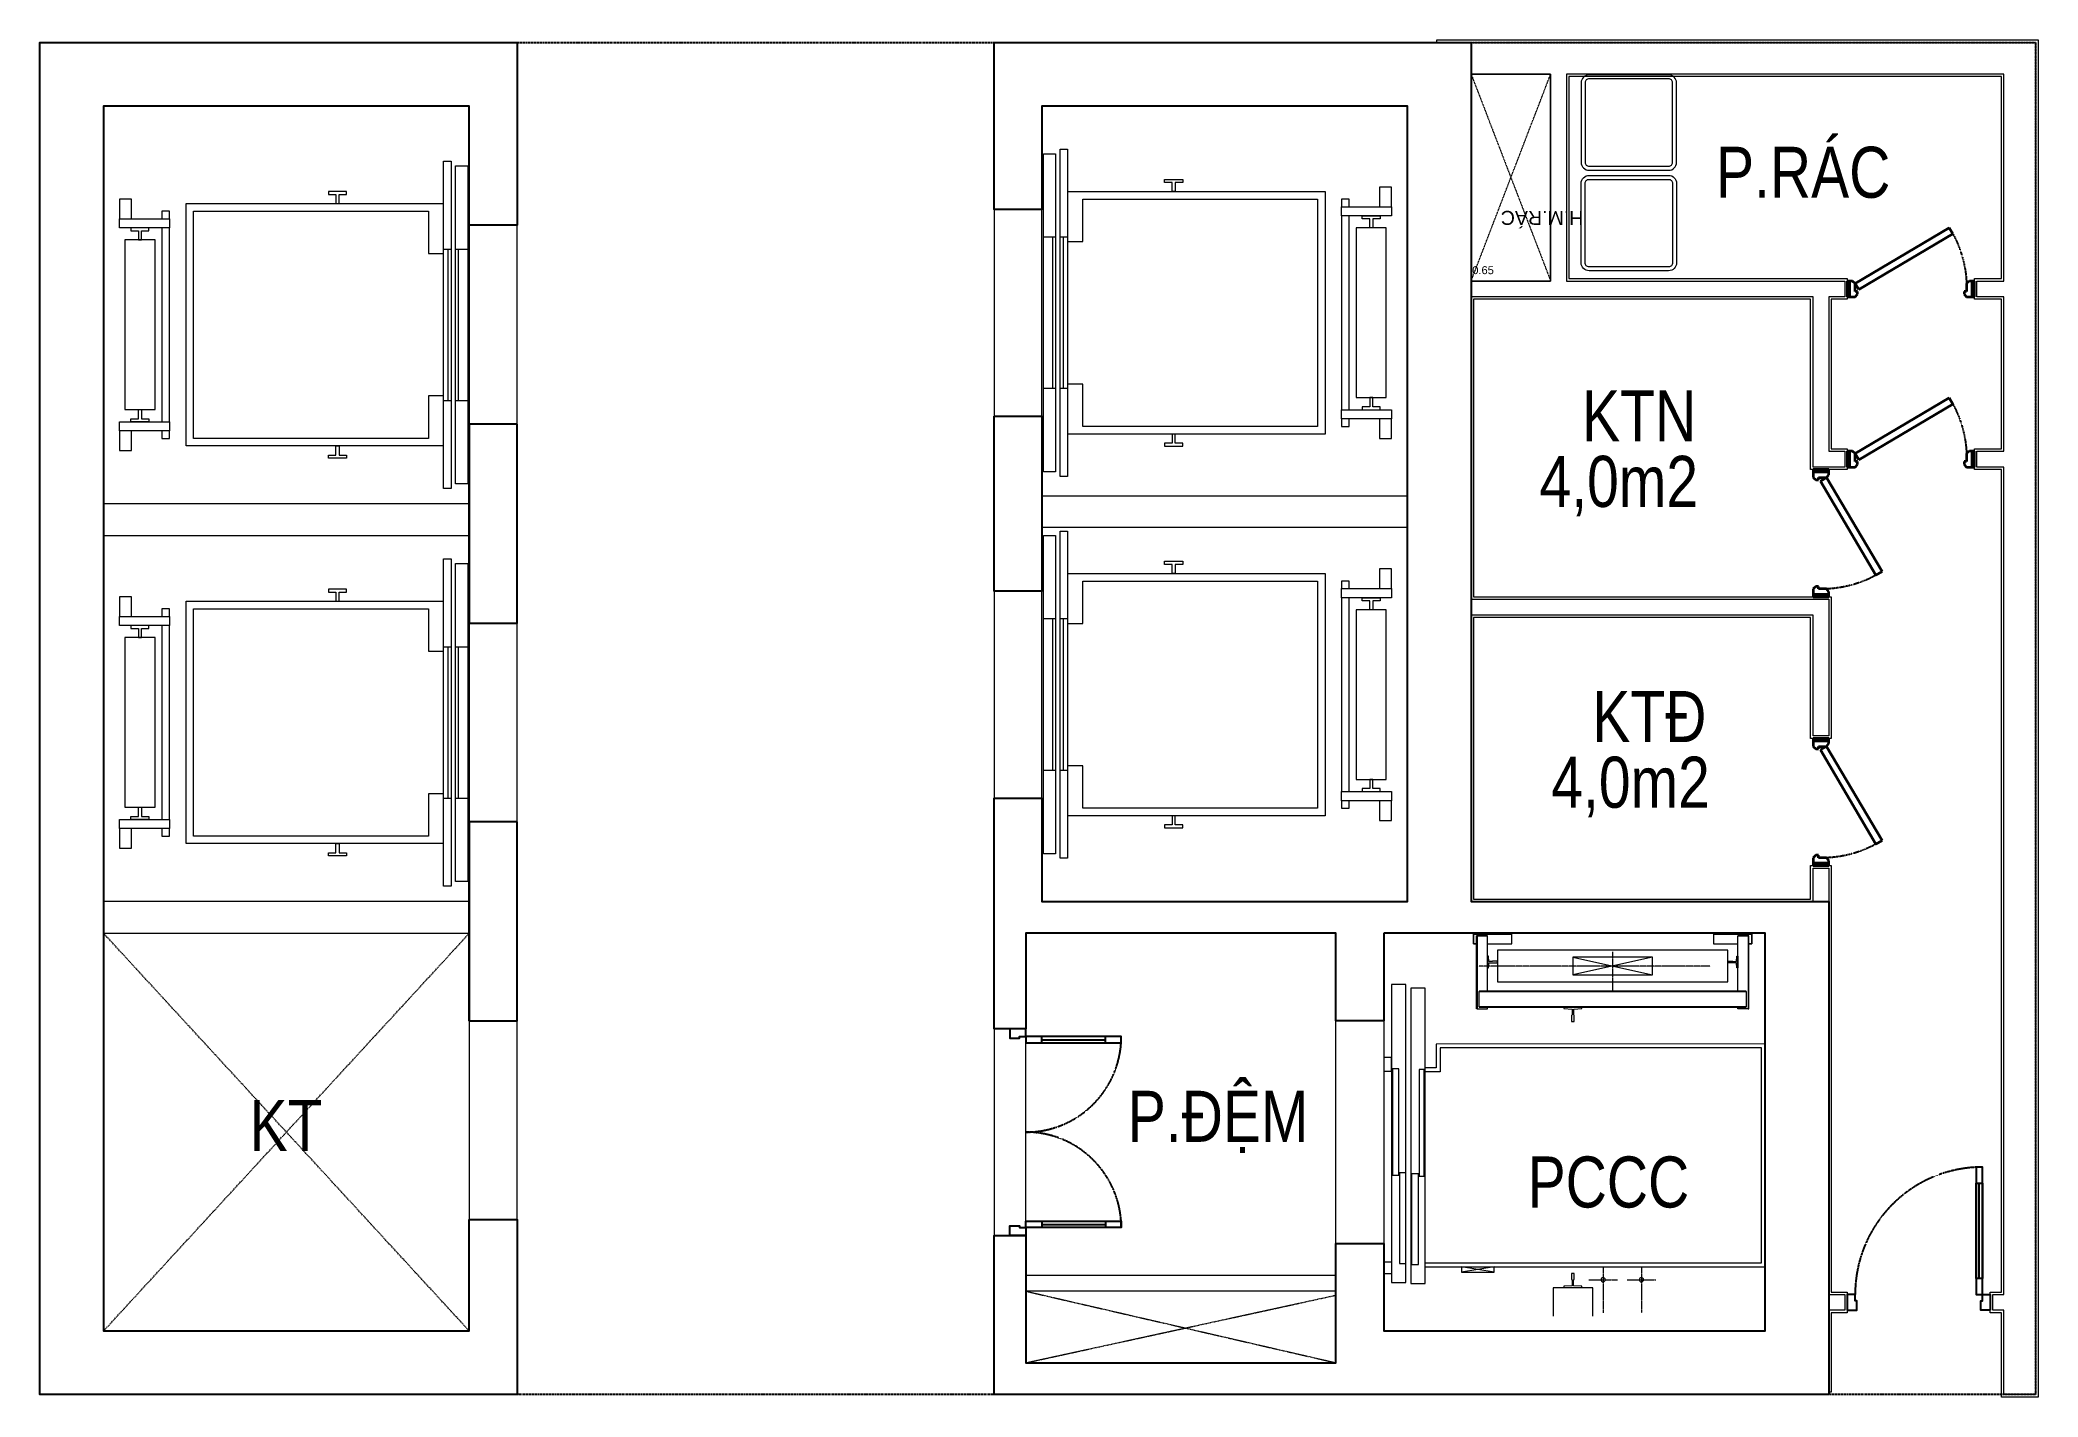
# Model space of a CAD drawing. Header units: millimetres. Extents: x 0 to 12565, y -15 to 8515.
import ezdxf
from ezdxf.enums import TextEntityAlignment as Align

# ---------------------------------------------------------------- set-up
doc = ezdxf.new("R2010")
doc.units = ezdxf.units.MM
for name, pattern in [('HIDDEN', [9.525, 6.35, -3.175]), ('HIDDEN3', [0.2, 0.1, -0.1]), ('XREF MB$0$HIDDEN', [0.375, 0.25, -0.125]), ('XREF MB$0$HIDDEN2', [0.1875, 0.125, -0.0625]), ('Xref Y2-Y4 ME$0$Xref MB Y2.Y4$0$Xr_truc thang N3 tang dien hinh$0$T-Can ho$0$HIDDEN3', [0.2, 0.1, -0.1]), ('Xref.Trục tầng 1$0$CENTER2', [1.125, 0.75, -0.125, 0.125, -0.125])]:
    doc.linetypes.add(name, pattern=pattern)
doc.layers.get('0').update_dxf_attribs({"color": 231})
for name, color, linetype in [('A-CONC', 2, 'Continuous'), ('A-DOOR', 142, 'Continuous'), ('MDI-BAO-TM', 3, 'HIDDEN')]:
    doc.layers.add(name, color=color, linetype=linetype)
for name, color, linetype, lineweight in [('A-FNSH', 253, 'Continuous', 9), ('A-HIDD', 45, 'HIDDEN', 9), ('A-LITE', 9, 'Continuous', 9), ('A-TEXT', 255, 'Continuous', 25), ('A-Truc', 10, 'Xref.Trục tầng 1$0$CENTER2', 9), ('A-WALL', 1, 'Continuous', 13)]:
    doc.layers.add(name, color=color, linetype=linetype, lineweight=lineweight)
doc.styles.add('MDI_Chu Thuong', font='arial.ttf', dxfattribs={"width": 0.8})
doc.styles.add('Xref Y2-Y4 ME$0$Xref MB Y2.Y4$0$Xr_truc thang N3 tang dien hinh$0$T-Can ho$0$Arial', font='arial.ttf')

# ---------------------------------------------------------------- blocks, each defined once
blk = doc.blocks.new('*U8')
blk.add_lwpolyline([(0, 0), (0, 1300), (500, 1300), (500, 0)], close=True)
at = {"linetype": 'Xref Y2-Y4 ME$0$Xref MB Y2.Y4$0$Xr_truc thang N3 tang dien hinh$0$T-Can ho$0$HIDDEN3'}
for points in [[(0, 0), (500, 1300)], [(0, 1300), (500, 0)]]:
    blk.add_lwpolyline(points, dxfattribs=at)
at = {"style": 'Xref Y2-Y4 ME$0$Xref MB Y2.Y4$0$Xr_truc thang N3 tang dien hinh$0$T-Can ho$0$Arial'}
blk.add_text('0.65', height=50, dxfattribs=at).set_placement((7, 43))
blk.add_attdef('--', text='', height=88, dxfattribs=at).set_placement((127, 190), align=Align.MIDDLE_CENTER)
blk = doc.blocks.new('s1_cuaky_830')
at = {"lineweight": 35, "extrusion": (0, 0, -1)}
for p, q in [((18500, -3596), (18400, -3596)), ((18400, -3596), (18400, -3611)), ((18500, -3611), (18400, -3611)), ((18400, -3611), (18400, -3628)), ((18400, -3611), (18490, -3611)), ((18400, -3628), (18415, -3646)), ((18500, -3611), (18500, -3596)), ((18500, -3646), (18500, -3611)), ((18104, -3731), (18065, -3754)), ((18415, -4346), (18065, -3754)), ((18454, -4323), (18104, -3731)), ((18415, -3646), (18465, -3646)), ((18465, -3646), (18465, -3661)), ((18465, -3661), (18483, -3661)), ((18483, -3661), (18500, -3646)), ((18415, -4346), (18400, -4363)), ((18400, -4363), (18400, -4381)), ((18400, -4381), (18500, -4381)), ((18400, -4381), (18400, -4396)), ((18490, -4381), (18400, -4381)), ((18400, -4396), (18500, -4396)), ((18454, -4323), (18415, -4346)), ((18465, -4346), (18415, -4346)), ((18465, -4331), (18465, -4346)), ((18483, -4331), (18465, -4331)), ((18500, -4346), (18483, -4331)), ((18500, -4381), (18500, -4346)), ((18500, -4396), (18500, -4381))]:
    blk.add_line(p, q, dxfattribs=at)
at = {"linetype": 'HIDDEN3', "extrusion": (0, 0, -1)}
blk.add_arc((-18445, -4361), 716, 57.9031, 87.5657, dxfattribs=at)
blk = doc.blocks.new('s1_thungrac')
for points in [[(19311, -9385), (18811, -9385, -0.414214), (18761, -9335), (18761, -8835, -0.414214), (18811, -8785), (19311, -8785, -0.414214), (19361, -8835), (19361, -9335, -0.414214)], [(19311, -9360), (18811, -9360, -0.414214), (18786, -9335), (18786, -8835, -0.414214), (18811, -8810), (19311, -8810, -0.414214), (19336, -8835), (19336, -9335, -0.414214)]]:
    blk.add_lwpolyline(points, format="xyb", close=True)
blk = doc.blocks.new('*U9')
blk.add_line((-70, 100), (-70, 700))
for points in [[(-50, 0), (-50, 800), (-90, 800), (-90, 0)], [(-50, 100), (-90, 100), (-90, 700), (-50, 700)], [(-900, -100), (-840, -100), (-840, -40), (-850, -40), (-850, 0), (-900, 0)], [(0, -100), (-60, -100), (-60, -40), (-50, -40), (-50, 0), (0, 0)]]:
    blk.add_lwpolyline(points, close=True)
at = {"linetype": 'XREF MB$0$HIDDEN'}
blk.add_arc((-50, 0), 800, 90, 180, dxfattribs=at)
blk = doc.blocks.new('x_loithangmay')
for p, q in [((-160, 500), (-110, 500)), ((-130, -500), (-130, 500)), ((-80, 500), (0, 500)), ((-60, -500), (-60, 500)), ((-160, -500), (-110, -500)), ((-80, -500), (0, -500))]:
    blk.add_line(p, q)
at = {"flags": 128}
for points in [[(-110, -1080), (-160, -1080), (-160, 1080), (-110, 1080)], [(-80, 1050), (0, 1050), (0, -1050), (-80, -1050)], [(-2220, 830), (-2300, 830), (-2300, 700), (-2220, 700)], [(-850, 860), (-800, 860), (-800, 880), (-920, 880), (-920, 860), (-870, 860), (-870, 800), (-850, 800)], [(-1970, 640), (-2020, 640), (-2020, -640), (-1970, -640), (-1970, 640), (-2300, 640), (-2300, 700), (-1970, 700)], [(-1970, 750), (-2020, 750), (-2020, 700), (-1970, 700)], [(-2065, 560), (-2265, 560), (-2265, -560), (-2065, -560)], [(-2155, 620), (-2105, 620), (-2105, 640), (-2225, 640), (-2225, 620), (-2175, 620), (-2175, 560), (-2155, 560)], [(-1970, -700), (-2020, -700), (-2020, -750), (-1970, -750), (-1970, -700), (-2300, -700), (-2300, -640), (-1970, -640)], [(-2155, -620), (-2105, -620), (-2105, -640), (-2225, -640), (-2225, -620), (-2175, -620), (-2175, -560), (-2155, -560)], [(-2220, -700), (-2300, -700), (-2300, -830), (-2220, -830)], [(-850, -860), (-800, -860), (-800, -880), (-920, -880), (-920, -860), (-870, -860), (-870, -800), (-850, -800)]]:
    blk.add_lwpolyline(points, close=True, dxfattribs=at)
for points in [[(-160, -800), (-1860, -800), (-1860, 800), (-160, 800)], [(-160, -470), (-260, -470), (-260, -750), (-1810, -750), (-1810, 750), (-260, 750), (-260, 470), (-160, 470)]]:
    blk.add_lwpolyline(points, dxfattribs=at)
blk = doc.blocks.new('THANG TÀNG DH_dwg_MB DH 5T TC 180$0$2_thang maycuon$0$Z$W__23185-2265523-MẶT BẰNG TẦNG 08-11')
at = {"flags": 128}
blk.add_lwpolyline([(57, -89), (-57, -89), (-57, -81), (-4.75, -78), (-4.75, -41.25), (-8, -38), (-8, 0), (8, 0), (8, -38), (4.75, -41.25), (4.75, -78), (57, -81)], close=True, dxfattribs=at)
blk = doc.blocks.new('THANG TÀNG DH_dwg_tm1400x2100mb-2265527-MẶT BẰNG TẦNG 08-11')
for p, q in [((1812, 2080), (1817, 2080)), ((710, 1945), (1210, 1835))]:
    blk.add_line(p, q)
at = {"flags": 128}
for points in [[(325, 2090), (85, 2090), (85, 2030), (103, 2030), (85, 2030), (85, 2090), (325, 2090), (325, 2030), (173, 2030)], [(103, 2080), (108, 2080), (108, 1622), (103, 1622), (103, 2080), (108, 2080), (110, 2080), (118, 2080), (171, 2080), (173, 2080)], [(173, 1732), (173, 2080), (171, 2080), (118, 2080), (110, 2080), (108, 2080)], [(1747, 2030), (1595, 2030), (1595, 2090), (1835, 2090), (1835, 2030), (1817, 2030), (1835, 2030), (1835, 2090), (1595, 2090)], [(1812, 1622), (1817, 1622), (1817, 2080), (1812, 2080), (1810, 2080), (1802, 2080), (1810, 2080), (1812, 2080), (1812, 1622), (1810, 1622), (1802, 1622), (1749, 1622), (1747, 1622), (1747, 1632)], [(1747, 1732), (1747, 2080), (1802, 2080), (1747, 2080)], [(1210, 1945), (1210, 1835), (710, 1835), (710, 1945), (1210, 1945), (710, 1835)], [(120, 1729), (120, 1732), (1800, 1732), (1800, 1729)], [(1800, 1634), (1800, 1638), (1800, 1641), (1800, 1650), (1800, 1713), (1800, 1722), (1800, 1725), (1800, 1729), (120, 1729), (120, 1725), (120, 1722), (120, 1713), (120, 1650), (120, 1641), (120, 1638), (120, 1634)], [(2139, 1750), (2229, 1750), (2229, -105), (2140, -105), (2140, 1750)], [(108, 1622), (110, 1622), (118, 1622), (171, 1622), (173, 1622), (173, 1632)], [(2140, 0), (0, 0), (0, 1400), (2070, 1400), (2070, 1250), (2140, 1250)], [(2140, 25), (25, 25), (25, 1375), (2045, 1375), (2045, 1225), (2140, 1225)], [(2260, 590), (2300, 590), (2300, 20), (2260, 20)], [(2350, -25), (2350, -45), (2400, -45), (2400, 30), (2350, 30)], [(1705, -35), (1910, 0), (1910, -35), (1705, -35), (1705, 0), (1910, -35)], [(1085, -310), (1085, -132), (1335, -132), (1335, -310)]]:
    blk.add_lwpolyline(points, dxfattribs=at)
for points in [[(108, 2076), (108, 2075)], [(182, 1919), (180, 1952), (173, 1952), (173, 1878), (180, 1878), (182, 1911), (204, 1911), (205, 1910), (235, 1910), (235, 1920), (205, 1920), (204, 1919)], [(1685, 1790), (235, 1790), (235, 1990), (1685, 1990)], [(1738, 1919), (1740, 1952), (1747, 1952), (1747, 1878), (1740, 1878), (1738, 1911), (1716, 1911), (1715, 1910), (1685, 1910), (1685, 1920), (1715, 1920), (1716, 1919)], [(2350, 1775), (2350, -100), (2260, -100), (2260, 1775)], [(1800, 1632), (120, 1632), (120, 1634), (1800, 1634)], [(1153, 1632), (1267, 1632), (1267, 1624), (1215, 1620), (1215, 1584), (1218, 1580), (1218, 1542), (1202, 1542), (1202, 1580), (1205, 1584), (1205, 1620), (1153, 1624)], [(2400, 1315), (2400, 1230), (2350, 1230), (2350, 1315)], [(2145, 570), (2145, 1240), (2177, 1240), (2177, 570)], [(2345, 1245), (2345, 575), (2305, 575), (2305, 1245)], [(2224, 585), (2224, 15), (2182, 15), (2182, 585)]]:
    blk.add_lwpolyline(points, close=True, dxfattribs=at)
for centre in [(779, -82), (1020, -82)]:
    blk.add_circle(centre, 13)
at = {"layer": 'A-Truc'}
for p, q in [((347, 1890), (1801, 1890)), ((960, 1980), (960, 1730)), ((779, 0), (779, -290)), ((1020, 0), (1020, -290)), ((869, -82), (689, -82)), ((1110, -82), (930, -82))]:
    blk.add_line(p, q, dxfattribs=at)
at = {"zscale": -1}
blk.add_blockref('THANG TÀNG DH_dwg_MB DH 5T TC 180$0$2_thang maycuon$0$Z$W__23185-2265523-MẶT BẰNG TẦNG 08-11', (1210, -42), dxfattribs=at)
blk = doc.blocks.new('*U13')
for p, q in [((-1210, 500), (-1250, 500)), ((-1230, 100), (-1230, 500)), ((-90, 500), (-50, 500)), ((-70, 100), (-70, 500)), ((-1210, 100), (-1250, 100)), ((-90, 100), (-50, 100))]:
    blk.add_line(p, q)
for points in [[(-1250, 0), (-1210, 0), (-1210, 600), (-1250, 600)], [(-50, 0), (-90, 0), (-90, 600), (-50, 600)], [(-1300, -100), (-1240, -100), (-1240, -40), (-1250, -40), (-1250, 0), (-1300, 0)], [(0, -100), (-60, -100), (-60, -40), (-50, -40), (-50, 0), (0, 0)]]:
    blk.add_lwpolyline(points, close=True)
at = {"linetype": 'XREF MB$0$HIDDEN2'}
for centre, start, end in [((-1250, 0), 360, 90), ((-50, 0), 90, 180)]:
    blk.add_arc(centre, 600, start, end, dxfattribs=at)

msp = doc.modelspace()

# ---------------------------------------------------------------- linework, layer by layer
for p, q in [((2700, 4850), (2700, 6100)), ((3000, 4850), (3000, 6100)), ((2700, 2350), (2700, 3600)), ((3000, 2350), (3000, 3600))]:
    msp.add_line(p, q)
at = {"layer": 'A-CONC'}
for points in [[(2700, 1100), (3000, 1100), (3000, 0), (0, 0), (0, 8500), (3000, 8500), (3000, 7350), (2700, 7350), (2700, 8100), (400, 8100), (400, 400), (2700, 400)], [(8450, 2900), (8450, 2350), (8150, 2350), (8150, 2900), (6200, 2900), (6200, 2300), (6000, 2300), (6000, 3750), (6300, 3750), (6300, 3100), (8600, 3100), (8600, 8100), (6300, 8100), (6300, 7450), (6000, 7450), (6000, 8500), (9000, 8500), (9000, 3100), (11250, 3100), (11250, 0), (6000, 0), (6000, 1000), (6200, 1000), (6200, 200), (8150, 200), (8150, 950), (8450, 950), (8450, 400), (10850, 400), (10850, 2900)], [(3000, 6100), (2700, 6100), (2700, 4850), (3000, 4850)], [(6000, 6150), (6300, 6150), (6300, 5050), (6000, 5050)], [(3000, 3600), (2700, 3600), (2700, 2350), (3000, 2350)]]:
    msp.add_lwpolyline(points, close=True, dxfattribs=at)
at = {"layer": 'A-FNSH', "ltscale": 0.3}
msp.add_lwpolyline([(8785, 8500), (8785, 8515), (9000, 8515), (12350, 8515), (12565, 8515), (12565, -15), (12335, -15), (12335, 515), (12265, 515), (12265, 645), (12335, 645), (12335, 5815), (12165, 5815), (12165, 5945), (12335, 5945), (12335, 6885), (12165, 6885), (12165, 7015), (12335, 7015), (12335, 8285), (9615, 8285), (9615, 7015), (11365, 7015), (11365, 6885), (11265, 6885), (11265, 5945), (11365, 5945), (11365, 5815), (11135, 5815), (11135, 6885), (9015, 6885), (9015, 5015), (11265, 5015), (11265, 4125), (11135, 4125), (11135, 4885), (9015, 4885), (9015, 3115), (11135, 3115), (11135, 3325), (11265, 3325), (11265, 645), (11365, 645), (11365, 515), (11265, 515), (11265, 15), (11250, 15)], dxfattribs=at)
at = {"layer": 'A-HIDD', "elevation": 0}
msp.add_lwpolyline([(400, 400), (2700, 2900), (2700, 400), (400, 2900)], close=True, dxfattribs=at)
at = {"layer": 'A-LITE', "ltscale": 0.3}
for points in [[(6000, 6150), (6300, 6150), (6300, 7450), (6000, 7450)], [(3000, 7350), (2700, 7350), (2700, 6100), (3000, 6100)], [(6000, 3750), (6300, 3750), (6300, 5050), (6000, 5050)], [(3000, 4850), (2700, 4850), (2700, 3600), (3000, 3600)], [(3000, 2350), (2700, 2350), (2700, 1100), (3000, 1100)], [(6200, 2300), (6000, 2300), (6000, 1000), (6200, 1000)], [(8150, 2350), (8450, 2350), (8450, 950), (8150, 950)]]:
    msp.add_lwpolyline(points, close=True, dxfattribs=at)
at = {"layer": 'A-LITE', "linetype": 'HIDDEN', "ltscale": 0.3}
for points in [[(6200, 650), (8150, 200)], [(6200, 200), (8150, 625)]]:
    msp.add_lwpolyline(points, dxfattribs=at)
at = {"layer": 'A-WALL', "elevation": 0}
msp.add_lwpolyline([(8800, 8500), (8800, 8500), (9000, 8500), (12350, 8500), (12550, 8500), (12550, 0), (12350, 0), (12350, 530), (12280, 530), (12280, 630), (12350, 630), (12350, 5830), (12180, 5830), (12180, 5930), (12350, 5930), (12350, 6900), (12180, 6900), (12180, 7000), (12350, 7000), (12350, 8300), (9600, 8300), (9600, 7000), (11350, 7000), (11350, 6900), (11250, 6900), (11250, 5930), (11350, 5930), (11350, 5830), (11150, 5830), (11150, 6900), (9000, 6900), (9000, 5000), (11250, 5000), (11250, 4140), (11150, 4140), (11150, 4900), (9000, 4900), (9000, 3100), (11150, 3100), (11150, 3310), (11250, 3310), (11250, 630), (11350, 630), (11350, 530), (11250, 530), (11250, 30)], dxfattribs=at)
msp.add_lwpolyline([(9500, 7000), (9500, 8300), (9000, 8300), (9000, 7000)], close=True, dxfattribs=at)
at = {"layer": 'A-WALL'}
for points in [[(2700, 5600), (400, 5600), (400, 5400), (2700, 5400)], [(8600, 5450), (6300, 5450), (6300, 5650), (8600, 5650)], [(2700, 3100), (400, 3100), (400, 2900), (2700, 2900)], [(6200, 750), (8150, 750), (8150, 650), (6200, 650)]]:
    msp.add_lwpolyline(points, close=True, dxfattribs=at)
at = {"layer": 'MDI-BAO-TM'}
msp.add_lwpolyline([(0, 8500), (12550, 8500), (12550, 0), (0, 0)], close=True, dxfattribs=at)

# ---------------------------------------------------------------- block references
at = {"layer": 'A-DOOR', "ltscale": 0.3}
for p, rotation in [((15761, 25400), 270), ((15761, 24330), 270), ((29650, 1419), 180), ((29650, -271), 180)]:
    msp.add_blockref('s1_cuaky_830', p, dxfattribs=dict(at, rotation=rotation))
at = {"layer": 'A-DOOR', "color": 7, "xscale": 1.000257109844843, "yscale": 1.000257109844843, "zscale": 1.000257109844843}
for name, p, rotation in [('*U13', (6200, 1000), 270.0023196006857), ('*U9', (12265, 630), 0.002319600685712621)]:
    msp.add_blockref(name, p, dxfattribs=dict(at, rotation=rotation))
at = {"layer": 'A-LITE', "linetype": 'HIDDEN', "ltscale": 0.3}
ref = msp.add_blockref('*U8', (9000, 7000), dxfattribs=dict(at, rotation=359.99660431415))
ref.add_attrib('--', 'H.M.RÁC', dxfattribs={"layer": '0', "height": 88, "rotation": 179.9966, "style": 'Xref Y2-Y4 ME$0$Xref MB Y2.Y4$0$Xr_truc thang N3 tang dien hinh$0$T-Can ho$0$Arial'}).set_placement((9446, 7397, 0), align=Align.MIDDLE_CENTER)
at = {"layer": 'A-LITE', "linetype": 'HIDDEN', "ltscale": 0.3, "xscale": -1}
msp.add_blockref('s1_thungrac', (29053, 17081), dxfattribs=at)
at = {"layer": 'A-LITE', "ltscale": 0.3, "xscale": 0.952168083658612, "yscale": 0.952168083658612, "zscale": 0.952168083658612, "rotation": 180}
for p in [(6310, 6800), (6310, 4400)]:
    msp.add_blockref('x_loithangmay', p, dxfattribs=at)
at = {"layer": 'A-LITE', "ltscale": 0.3, "xscale": 0.952168083658612, "yscale": 0.952168083658612, "zscale": 0.952168083658612}
for p in [(2690, 6725), (2690, 4225)]:
    msp.add_blockref('x_loithangmay', p, dxfattribs=at)
at = {"layer": 'A-LITE', "linetype": 'HIDDEN', "ltscale": 0.3, "rotation": 180}
msp.add_blockref('s1_thungrac', (29053, -1721), dxfattribs=at)
at = {"layer": 'A-LITE', "ltscale": 0.3, "xscale": -1, "zscale": -1, "rotation": 0.001609404331803787}
msp.add_blockref('THANG TÀNG DH_dwg_tm1400x2100mb-2265527-MẶT BẰNG TẦNG 08-11', (10850, 804), dxfattribs=at)

# ---------------------------------------------------------------- texts
at = {"layer": 'A-TEXT', "ltscale": 0.3, "style": 'MDI_Chu Thuong', "width": 0.8}
for s, p in [('P.RÁC', (10540, 7523)), ('KTN', (9698, 5992)), ('4,0m2', (9430, 5580)), ('KTĐ', (9762, 4102)), ('4,0m2', (9504, 3689)), ('P.ĐỆM', (6841, 1589)), ('KT', (1318, 1532)), ('PCCC', (9355, 1176))]:
    msp.add_text(s, height=321, dxfattribs=at).set_placement(p)

doc.saveas('drawing.dxf')
